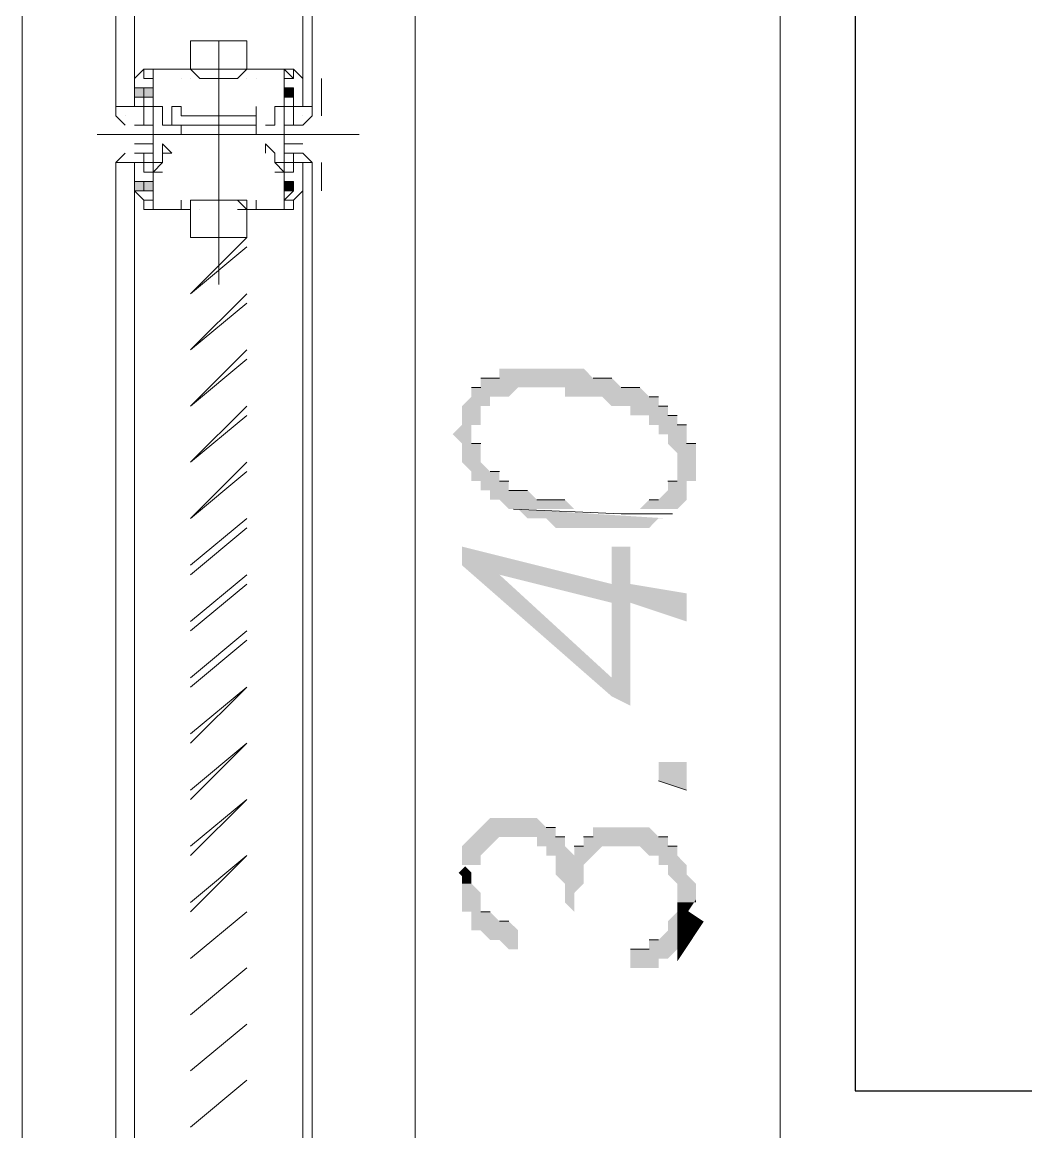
# Model space of a CAD drawing. Header units: millimetres. Extents: x 182 to 575, y -105 to 95.
# Drawn here: x 282.433 to 282.943, y 71.123 to 71.687 of the extents above; entities that cross this region are included whole.
import ezdxf

# ---------------------------------------------------------------- set-up
doc = ezdxf.new("R2010")
doc.units = ezdxf.units.MM
doc.header["$MEASUREMENT"] = 0
for name, color, linetype in [('base', 253, 'Continuous'), ('PDF_Geometry', 7, 'Continuous'), ('PDF_Solid Fills', 7, 'Continuous')]:
    doc.layers.add(name, color=color, linetype=linetype)

msp = doc.modelspace()

# ---------------------------------------------------------------- hatches: boundary and pattern name
at = {"layer": 'PDF_Solid Fills', "true_color": 0xdddddd, "transparency": 33554559}
for points in [[(282.48973, 71.6491), (282.49925, 71.6491), (282.49925, 71.65386), (282.48973, 71.65386)], [(282.56592, 71.6491), (282.57068, 71.6491), (282.57068, 71.65386), (282.56592, 71.65386)], [(282.48973, 71.60148), (282.49925, 71.60148), (282.49925, 71.60624), (282.48973, 71.60624)], [(282.56592, 71.60148), (282.57068, 71.60148), (282.57068, 71.60624), (282.56592, 71.60624)]]:
    msp.add_hatch(color=254, dxfattribs=at).paths.add_polyline_path(points)
h = msp.add_hatch(color=254, dxfattribs=at)
h.paths.add_polyline_path([(282.49449, 71.6491), (282.49449, 71.65386), (282.49449, 71.6491)], flags=0)
h.paths.add_polyline_path([(282.49449, 71.6491), (282.49449, 71.65386), (282.49449, 71.6491)], flags=0)
h.paths.add_polyline_path([(282.49449, 71.6491), (282.49449, 71.65386), (282.49449, 71.6491)], flags=0)
h.paths.add_polyline_path([(282.49449, 71.6491), (282.49449, 71.65386), (282.49449, 71.6491)], flags=0)
h = msp.add_hatch(color=254, dxfattribs=at)
h.paths.add_polyline_path([(282.57068, 71.6491), (282.57068, 71.65386), (282.57068, 71.6491)], flags=0)
h.paths.add_polyline_path([(282.57068, 71.6491), (282.57068, 71.65386), (282.57068, 71.6491)], flags=0)
h.paths.add_polyline_path([(282.57068, 71.6491), (282.57068, 71.65386), (282.57068, 71.6491)], flags=0)
h.paths.add_polyline_path([(282.57068, 71.6491), (282.57068, 71.65386), (282.57068, 71.6491)], flags=0)
h = msp.add_hatch(color=254, dxfattribs=at)
h.paths.add_polyline_path([(282.49449, 71.60148), (282.49449, 71.60624), (282.49449, 71.60148)], flags=0)
h.paths.add_polyline_path([(282.49449, 71.60148), (282.49449, 71.60624), (282.49449, 71.60148)], flags=0)
h.paths.add_polyline_path([(282.49449, 71.60148), (282.49449, 71.60624), (282.49449, 71.60148)], flags=0)
h.paths.add_polyline_path([(282.49449, 71.60148), (282.49449, 71.60624), (282.49449, 71.60148)], flags=0)
h = msp.add_hatch(color=254, dxfattribs=at)
h.paths.add_polyline_path([(282.49925, 71.60148), (282.49925, 71.60148), (282.49925, 71.60148)], flags=0)
h.paths.add_polyline_path([(282.49925, 71.60148), (282.49925, 71.60148), (282.49925, 71.60148)], flags=0)
h.paths.add_polyline_path([(282.49925, 71.60148), (282.49925, 71.60148), (282.49925, 71.60148)], flags=0)
h.paths.add_polyline_path([(282.49925, 71.60148), (282.49925, 71.60148), (282.49925, 71.60148)], flags=0)
h.paths.add_polyline_path([(282.49925, 71.60148), (282.49925, 71.60624), (282.49925, 71.60148)], flags=0)
h = msp.add_hatch(color=254, dxfattribs=at)
h.paths.add_polyline_path([(282.56592, 71.60148), (282.56592, 71.60148), (282.56592, 71.60148)], flags=0)
h.paths.add_polyline_path([(282.56592, 71.60148), (282.56592, 71.60148), (282.56592, 71.60148)], flags=0)
h.paths.add_polyline_path([(282.56592, 71.60148), (282.56592, 71.60624), (282.56592, 71.60148)], flags=0)
h.paths.add_polyline_path([(282.56592, 71.60148), (282.56592, 71.60148), (282.56592, 71.60148)], flags=0)
h.paths.add_polyline_path([(282.56592, 71.60148), (282.56592, 71.60148), (282.56592, 71.60148)], flags=0)
h.paths.add_polyline_path([(282.56592, 71.60148), (282.56592, 71.60148), (282.56592, 71.60148)], flags=0)
h.paths.add_polyline_path([(282.56592, 71.60148), (282.56592, 71.60148), (282.56592, 71.60148)], flags=0)
h.paths.add_polyline_path([(282.56592, 71.60148), (282.56592, 71.60148), (282.56592, 71.60148)], flags=0)
h.paths.add_polyline_path([(282.56592, 71.60148), (282.56592, 71.60148), (282.56592, 71.60148)], flags=0)
h.paths.add_polyline_path([(282.56592, 71.60148), (282.56592, 71.60148), (282.56592, 71.60148)], flags=0)
h.paths.add_polyline_path([(282.56592, 71.60148), (282.56592, 71.60148), (282.56592, 71.60148)], flags=0)
h.paths.add_polyline_path([(282.56592, 71.60148), (282.56592, 71.60148), (282.56592, 71.60148)], flags=0)
h.paths.add_polyline_path([(282.56592, 71.60148), (282.56592, 71.60148), (282.56592, 71.60148)], flags=0)
h.paths.add_polyline_path([(282.56592, 71.60148), (282.56592, 71.60148), (282.56592, 71.60148)], flags=0)
h.paths.add_polyline_path([(282.56592, 71.60148), (282.56592, 71.60148), (282.56592, 71.60148)], flags=0)
h.paths.add_polyline_path([(282.56592, 71.60148), (282.56592, 71.60148), (282.56592, 71.60148)], flags=0)
h = msp.add_hatch(color=254, dxfattribs=at)
h.paths.add_polyline_path([(282.57068, 71.60148), (282.57068, 71.60624), (282.57068, 71.60148)], flags=0)
h.paths.add_polyline_path([(282.57068, 71.60148), (282.57068, 71.60624), (282.57068, 71.60148)], flags=0)
h.paths.add_polyline_path([(282.57068, 71.60148), (282.57068, 71.60624), (282.57068, 71.60148)], flags=0)
at = {"layer": 'PDF_Solid Fills', "transparency": 33554559}
for points in [[(282.67068, 71.4491), (282.67068, 71.44434), (282.67544, 71.44434), (282.6802, 71.43958), (282.71354, 71.43958), (282.70877, 71.44434), (282.69449, 71.44434), (282.68973, 71.4491), (282.6802, 71.4491), (282.6802, 71.45386), (282.67544, 71.45386), (282.67544, 71.45863), (282.67068, 71.45863), (282.66592, 71.46339), (282.66592, 71.47291), (282.66116, 71.47291), (282.66116, 71.48243), (282.66592, 71.48243), (282.66592, 71.49196), (282.67068, 71.49196), (282.67068, 71.49672), (282.6802, 71.49672), (282.68497, 71.50148), (282.70877, 71.50148), (282.70877, 71.49672), (282.72782, 71.49672), (282.73258, 71.49196), (282.74211, 71.49196), (282.74211, 71.4872), (282.75163, 71.4872), (282.75163, 71.48243), (282.75639, 71.48243), (282.75639, 71.47767), (282.76116, 71.47767), (282.76116, 71.47291), (282.76592, 71.46815), (282.76592, 71.45386), (282.76116, 71.45386), (282.76116, 71.4491), (282.75639, 71.44434), (282.75163, 71.44434), (282.74687, 71.43958), (282.76592, 71.43958), (282.77068, 71.44434), (282.77068, 71.45386), (282.77544, 71.45386), (282.77544, 71.47291), (282.77068, 71.47291), (282.77068, 71.48243), (282.76592, 71.48243), (282.76592, 71.4872), (282.76116, 71.4872), (282.76116, 71.49196), (282.75639, 71.49196), (282.75639, 71.49672), (282.75163, 71.49672), (282.74687, 71.50148), (282.73735, 71.50148), (282.73258, 71.50624), (282.72306, 71.50624), (282.7183, 71.51101), (282.67544, 71.51101), (282.67544, 71.50624), (282.66592, 71.50624), (282.66592, 71.50148), (282.66116, 71.50148), (282.66116, 71.49672), (282.65639, 71.49196), (282.65639, 71.48243), (282.65163, 71.47767), (282.65639, 71.47291), (282.65639, 71.46339), (282.66116, 71.45863), (282.66116, 71.45386), (282.66592, 71.45386), (282.66592, 71.4491)], [(282.69925, 71.43482), (282.70401, 71.43005), (282.75163, 71.43005), (282.75639, 71.43482), (282.76116, 71.43482), (282.68497, 71.43958), (282.68973, 71.43482)], [(282.75639, 71.30148), (282.77068, 71.29672), (282.77068, 71.31101), (282.75639, 71.31101)], [(282.66592, 71.22529), (282.67068, 71.22053), (282.67544, 71.22053), (282.67545, 71.22053), (282.6802, 71.21577), (282.68497, 71.21577), (282.68497, 71.22529), (282.6802, 71.23005), (282.67544, 71.23005), (282.67068, 71.23481), (282.66592, 71.23481), (282.66592, 71.24434), (282.66116, 71.2491), (282.65639, 71.2491), (282.65639, 71.23481), (282.66116, 71.23481), (282.66116, 71.22529)]]:
    msp.add_hatch(color=256, dxfattribs=at).paths.add_polyline_path(points)
h = msp.add_hatch(color=256, dxfattribs=at)
h.paths.add_polyline_path([(282.67544, 71.40624), (282.73258, 71.39196), (282.73258, 71.35386)])
h.paths.add_polyline_path([(282.65639, 71.42053), (282.65639, 71.41101), (282.73258, 71.34434), (282.74211, 71.33958), (282.74211, 71.39196), (282.77068, 71.38244), (282.77068, 71.39672), (282.74211, 71.40148), (282.74211, 71.42053), (282.73258, 71.42053), (282.73258, 71.40148)], flags=0)
h = msp.add_hatch(color=256, dxfattribs=at)
h.paths.add_polyline_path([(282.77068, 71.22053), (282.77068, 71.22529), (282.76592, 71.21577)])
h.paths.add_polyline_path([(282.75639, 71.20624), (282.75639, 71.21101), (282.76116, 71.21101), (282.76592, 71.21577), (282.76592, 71.23481), (282.76116, 71.23005), (282.76116, 71.22529), (282.75639, 71.22053), (282.75163, 71.22053), (282.75163, 71.21577), (282.74211, 71.21577), (282.74211, 71.20624)])
h.paths.add_polyline_path([(282.69449, 71.26815), (282.69925, 71.26815), (282.69449, 71.27291)])
h.paths.add_polyline_path([(282.69925, 71.26815), (282.69925, 71.26339), (282.70401, 71.26339)])
h.paths.add_polyline_path([(282.76592, 71.2491), (282.76592, 71.23958), (282.77544, 71.23958), (282.77544, 71.2491), (282.77068, 71.25386), (282.77068, 71.25862), (282.76592, 71.26339), (282.76592, 71.26815), (282.76116, 71.26815), (282.76116, 71.27291), (282.75639, 71.27291), (282.75163, 71.27767), (282.72306, 71.27767), (282.72306, 71.27291), (282.7183, 71.27291), (282.7183, 71.26815), (282.71354, 71.26815), (282.71354, 71.26339), (282.70877, 71.26815), (282.70877, 71.27291), (282.70401, 71.27291), (282.70401, 71.27767), (282.69925, 71.27767), (282.69449, 71.28243), (282.67068, 71.28243), (282.66592, 71.27767), (282.66116, 71.27291), (282.65639, 71.26815), (282.65639, 71.25862), (282.66592, 71.25862), (282.66592, 71.26339), (282.67068, 71.26815), (282.67544, 71.27291), (282.69449, 71.27291), (282.70401, 71.26339), (282.70401, 71.25386), (282.70877, 71.2491), (282.70877, 71.23958), (282.71354, 71.23481), (282.71354, 71.24434), (282.7183, 71.2491), (282.7183, 71.25862), (282.72306, 71.26339), (282.72782, 71.26815), (282.74687, 71.26815), (282.75163, 71.26339), (282.75639, 71.26339), (282.75639, 71.25862), (282.76116, 71.25862), (282.76116, 71.25386)])

# ---------------------------------------------------------------- linework, layer by layer
at = {"layer": 'base'}
msp.add_lwpolyline([(282.85639, 71.14373), (286.26065, 71.14373), (286.26065, 73.05863), (282.85639, 73.05863)], close=True, dxfattribs=at)
at = {"layer": 'PDF_Geometry', "lineweight": 13}
for points in [[(282.43258, 73.35862), (282.43258, 69.70625)], [(282.63258, 73.35862), (282.63258, 69.70625)], [(282.8183, 73.03482), (282.8183, 73.00625), (282.8183, 69.70625), (282.8183, 69.68244)], [(282.53258, 71.55386), (282.53258, 71.67767)], [(282.47068, 71.63005), (282.60401, 71.63005)], [(282.66116, 71.50148), (282.66592, 71.50148), (282.66116, 71.50148)], [(282.66592, 71.50624), (282.67544, 71.50624), (282.66592, 71.50624)], [(282.73258, 71.50624), (282.72306, 71.50624), (282.73258, 71.50624)], [(282.74687, 71.50148), (282.73735, 71.50148), (282.74687, 71.50148)], [(282.75639, 71.49672), (282.75163, 71.49672), (282.75639, 71.49672)], [(282.76116, 71.49196), (282.75639, 71.49196), (282.76116, 71.49196)], [(282.76592, 71.4872), (282.76116, 71.4872), (282.76592, 71.4872)], [(282.77068, 71.48243), (282.76592, 71.48243), (282.77068, 71.48243)], [(282.66592, 71.47291), (282.66116, 71.47291), (282.66592, 71.47291)], [(282.77544, 71.47291), (282.77068, 71.47291), (282.77544, 71.47291)], [(282.67544, 71.45863), (282.67068, 71.45863), (282.67544, 71.45863)], [(282.6802, 71.45386), (282.67544, 71.45386), (282.6802, 71.45386)], [(282.76116, 71.45386), (282.76592, 71.45386), (282.76116, 71.45386)], [(282.53258, 71.44434), (282.53258, 71.44434)], [(282.68973, 71.4491), (282.6802, 71.4491), (282.68973, 71.4491)], [(282.70877, 71.44434), (282.69449, 71.44434), (282.70877, 71.44434)], [(282.75163, 71.44434), (282.75639, 71.44434), (282.75163, 71.44434)], [(282.68258, 71.43958), (282.73735, 71.4372), (282.76354, 71.4372)], [(282.77068, 71.29672), (282.75639, 71.30148), (282.77068, 71.29672)], [(282.70401, 71.27767), (282.69925, 71.27767), (282.70401, 71.27767)], [(282.70877, 71.27291), (282.70401, 71.27291), (282.70877, 71.27291)], [(282.7183, 71.27291), (282.72306, 71.27291), (282.7183, 71.27291)], [(282.76116, 71.27291), (282.75639, 71.27291), (282.76116, 71.27291)], [(282.71354, 71.26815), (282.7183, 71.26815), (282.71354, 71.26815)], [(282.76592, 71.26815), (282.76116, 71.26815), (282.76592, 71.26815)], [(282.67068, 71.23481), (282.66592, 71.23481), (282.67068, 71.23481)], [(282.6802, 71.23005), (282.67544, 71.23005), (282.6802, 71.23005)], [(282.75163, 71.22053), (282.75639, 71.22053), (282.75163, 71.22053)], [(282.74211, 71.21577), (282.75163, 71.21577), (282.74211, 71.21577)]]:
    msp.add_lwpolyline(points, dxfattribs=at)
for points in [[(282.4802, 72.23958), (282.48973, 72.23958), (282.48973, 71.64434), (282.4802, 71.64434)], [(282.5802, 72.23958), (282.57544, 72.23958), (282.57544, 71.64434), (282.5802, 71.64434)], [(282.4802, 71.01577), (282.48973, 71.01577), (282.48973, 71.61577), (282.4802, 71.61577)], [(282.5802, 71.01577), (282.57544, 71.01577), (282.57544, 71.61577), (282.5802, 71.61577)]]:
    msp.add_lwpolyline(points, close=True, dxfattribs=at)
at = {"layer": 'PDF_Geometry', "lineweight": 20}
for points in [[(282.54687, 71.66339), (282.54687, 71.67767), (282.5183, 71.67767), (282.5183, 71.66339)], [(282.57068, 71.65386), (282.56592, 71.65386), (282.56592, 71.6491), (282.56592, 71.65386), (282.56592, 71.6491), (282.56592, 71.65386), (282.56592, 71.65862), (282.56592, 71.6491), (282.57068, 71.6491), (282.57068, 71.65386), (282.57068, 71.6491), (282.57068, 71.65386), (282.57068, 71.6491), (282.57068, 71.65386), (282.57068, 71.6491)], [(282.57068, 71.60148), (282.56592, 71.60148), (282.56592, 71.60624), (282.57068, 71.60624), (282.57068, 71.60148), (282.57068, 71.60624), (282.57068, 71.60148), (282.57068, 71.60624), (282.57068, 71.60148), (282.57068, 71.60624)], [(282.56592, 71.60624), (282.56592, 71.60148), (282.56592, 71.60624), (282.56592, 71.60148)], [(282.54687, 71.59672), (282.54687, 71.57767), (282.5183, 71.57767), (282.5183, 71.59672)], [(282.54687, 71.23481), (282.5183, 71.21101)], [(282.54687, 71.20624), (282.5183, 71.18243)], [(282.54687, 71.17767), (282.5183, 71.15386)], [(282.54687, 71.1491), (282.5183, 71.12529)]]:
    msp.add_lwpolyline(points, close=True, dxfattribs=at)
at = {"layer": 'PDF_Geometry', "color": 8, "lineweight": 13, "true_color": 0x808080}
for points in [[(282.57068, 71.66339), (282.54687, 71.66339), (282.54211, 71.65862), (282.53258, 71.65862), (282.53258, 71.66339), (282.53258, 71.65862), (282.53258, 71.66339), (282.53258, 71.65862), (282.52306, 71.65862), (282.5183, 71.66339), (282.51353, 71.66339), (282.49925, 71.66339), (282.49925, 71.65862), (282.49449, 71.65862), (282.49449, 71.66339), (282.48973, 71.65862), (282.48973, 71.64434), (282.4802, 71.64434), (282.4802, 71.65862), (282.4802, 71.63958)], [(282.51353, 71.66339), (282.49449, 71.66339), (282.48973, 71.65862)], [(282.49925, 71.65386), (282.49925, 71.66339), (282.49925, 71.65386)], [(282.51353, 71.66339), (282.51353, 71.66339)], [(282.51353, 71.66339), (282.51353, 71.66339)], [(282.51353, 71.66339), (282.51353, 71.66339)], [(282.5183, 71.66339), (282.5183, 71.66339)], [(282.5183, 71.66339), (282.5183, 71.66339)], [(282.5183, 71.66339), (282.52306, 71.66339), (282.53258, 71.66339), (282.54211, 71.66339), (282.54687, 71.66339), (282.54211, 71.66339), (282.54687, 71.66339)], [(282.52306, 71.66339), (282.52306, 71.66339)], [(282.54211, 71.66339), (282.54211, 71.66339)], [(282.54687, 71.66339), (282.54687, 71.66339)], [(282.54687, 71.66339), (282.54687, 71.66339)], [(282.55163, 71.66339), (282.55163, 71.66339)], [(282.55163, 71.66339), (282.55163, 71.66339)], [(282.55163, 71.66339), (282.56592, 71.66339), (282.56592, 71.65862), (282.57068, 71.65862), (282.57068, 71.66339), (282.57544, 71.65862), (282.57544, 71.64434), (282.5802, 71.64434), (282.5802, 71.65862)], [(282.56592, 71.65386), (282.56592, 71.66339), (282.56592, 71.65386)], [(282.57068, 71.65862), (282.56592, 71.66339)], [(282.48973, 71.65862), (282.48973, 71.65862)], [(282.48973, 71.65386), (282.48973, 71.65386)], [(282.49925, 71.65386), (282.49925, 71.65386)], [(282.51353, 71.65862), (282.51353, 71.65862)], [(282.51353, 71.65862), (282.51353, 71.65862)], [(282.51353, 71.65862), (282.51353, 71.65862)], [(282.51353, 71.65862), (282.51353, 71.65862)], [(282.51353, 71.65862), (282.51353, 71.65862)], [(282.51353, 71.65862), (282.51353, 71.65862)], [(282.51353, 71.65862), (282.51353, 71.65862)], [(282.5183, 71.65862), (282.5183, 71.65862)], [(282.5183, 71.65862), (282.5183, 71.65862)], [(282.5183, 71.65862), (282.5183, 71.65862)], [(282.54687, 71.65862), (282.54687, 71.65862)], [(282.54687, 71.65862), (282.54687, 71.65862)], [(282.54687, 71.65862), (282.54687, 71.65862)], [(282.55163, 71.65862), (282.55163, 71.65862)], [(282.55163, 71.65862), (282.55163, 71.65862)], [(282.57544, 71.65862), (282.57544, 71.65862)], [(282.57544, 71.65386), (282.57544, 71.65386)], [(282.58497, 71.63958), (282.58497, 71.65862)], [(282.48973, 71.6491), (282.48973, 71.64434), (282.49449, 71.64434), (282.49449, 71.6491), (282.49925, 71.6491), (282.49925, 71.64434), (282.49449, 71.64434), (282.49449, 71.63481), (282.49925, 71.63481), (282.48973, 71.63481), (282.49449, 71.63481), (282.49449, 71.64434), (282.48973, 71.64434), (282.4802, 71.64434), (282.4802, 71.63958), (282.48496, 71.63481)], [(282.49925, 71.6491), (282.49925, 71.6491)], [(282.49925, 71.6491), (282.49925, 71.6491)], [(282.49925, 71.6491), (282.49925, 71.6491)], [(282.56592, 71.6491), (282.56592, 71.6491)], [(282.56592, 71.6491), (282.56592, 71.6491)], [(282.57544, 71.6491), (282.57544, 71.64434), (282.57068, 71.64434), (282.57068, 71.6491), (282.56592, 71.6491), (282.56592, 71.64434), (282.57068, 71.64434), (282.57068, 71.63481), (282.56592, 71.63481), (282.57544, 71.63481), (282.5802, 71.63958), (282.5802, 71.64434), (282.57068, 71.64434), (282.57068, 71.63481), (282.57544, 71.63481)], [(282.50401, 71.61101), (282.49925, 71.61101), (282.49925, 71.60624), (282.49925, 71.61101), (282.50401, 71.61577), (282.50401, 71.62053), (282.50401, 71.62529), (282.50877, 71.62053), (282.50401, 71.62053), (282.50401, 71.61577), (282.49925, 71.61577), (282.49925, 71.63005), (282.51353, 71.63005), (282.51353, 71.63481), (282.53258, 71.63481), (282.55163, 71.63481), (282.55163, 71.63005), (282.56592, 71.63005), (282.56592, 71.61577), (282.56115, 71.61577), (282.56592, 71.61577), (282.56592, 71.64434), (282.56115, 71.64434), (282.56592, 71.64434), (282.56592, 71.63005), (282.55163, 71.63005), (282.55163, 71.63481), (282.55163, 71.64434), (282.55163, 71.63958), (282.53258, 71.63958), (282.51353, 71.63958), (282.51353, 71.64434), (282.50877, 71.64434), (282.50877, 71.63481), (282.51353, 71.63481), (282.51353, 71.63005), (282.49925, 71.63005), (282.49925, 71.64434), (282.50401, 71.64434)], [(282.49925, 71.61577), (282.49925, 71.64434), (282.50401, 71.64434), (282.50401, 71.63481), (282.50877, 71.63481), (282.50401, 71.63481), (282.50401, 71.64434), (282.49925, 71.64434)], [(282.56115, 71.63481), (282.56115, 71.64434), (282.56592, 71.64434), (282.56115, 71.64434), (282.56115, 71.63481), (282.55639, 71.63481)], [(282.48496, 71.63958), (282.48496, 71.63958)], [(282.57544, 71.63958), (282.57544, 71.63958)], [(282.50877, 71.63481), (282.50877, 71.63481)], [(282.48973, 71.60624), (282.48973, 71.61577), (282.49449, 71.61577), (282.49449, 71.61101), (282.49925, 71.61101), (282.49925, 71.61577), (282.49449, 71.61577), (282.49449, 71.62053), (282.49925, 71.62053), (282.49925, 71.62529), (282.48973, 71.62529)], [(282.56115, 71.61101), (282.56592, 71.61101), (282.56592, 71.60624), (282.56592, 71.61101), (282.56115, 71.61577), (282.56115, 71.62053), (282.55639, 71.62529), (282.55639, 71.62053)], [(282.57544, 71.60624), (282.57544, 71.61577), (282.57068, 71.61577), (282.57068, 71.61101), (282.56592, 71.61101), (282.56592, 71.61577), (282.57068, 71.61577), (282.57068, 71.62053), (282.56592, 71.62053), (282.56592, 71.62529), (282.57544, 71.62529)], [(282.48496, 71.62053), (282.4802, 71.61577), (282.4802, 71.60148)], [(282.4802, 71.61577), (282.48973, 71.61577), (282.49449, 71.61577), (282.49449, 71.62053), (282.48973, 71.62053)], [(282.50877, 71.62053), (282.50877, 71.62053)], [(282.56115, 71.62053), (282.56115, 71.61577)], [(282.4802, 71.59672), (282.4802, 71.61577), (282.48973, 71.61577), (282.48973, 71.59672), (282.48973, 71.60148), (282.49449, 71.59672), (282.48973, 71.60148)], [(282.48496, 71.61577), (282.48496, 71.61577)], [(282.48973, 71.61577), (282.48973, 71.61577)], [(282.57068, 71.59672), (282.57544, 71.60148), (282.57544, 71.59672), (282.57544, 71.61577), (282.5802, 71.61577), (282.5802, 71.59672)], [(282.57544, 71.61577), (282.57544, 71.61577)], [(282.58497, 71.61577), (282.58497, 71.60148)], [(282.48973, 71.60624), (282.48973, 71.60624)], [(282.57544, 71.60624), (282.57544, 71.60624)], [(282.54211, 71.59196), (282.54687, 71.59196), (282.54687, 71.59672), (282.54211, 71.59672), (282.53258, 71.59672), (282.52306, 71.59672), (282.5183, 71.59672), (282.5183, 71.59196), (282.51353, 71.59196), (282.49925, 71.59196), (282.49925, 71.59672), (282.49449, 71.59672), (282.49449, 71.59196), (282.51353, 71.59196)], [(282.49925, 71.60148), (282.49925, 71.59672), (282.49925, 71.60148)], [(282.51353, 71.59672), (282.51353, 71.59672)], [(282.51353, 71.59672), (282.51353, 71.59672)], [(282.51353, 71.59672), (282.51353, 71.59672)], [(282.51353, 71.59672), (282.51353, 71.59196), (282.51353, 71.59672)], [(282.5183, 71.59672), (282.5183, 71.59672)], [(282.5183, 71.59672), (282.5183, 71.59672)], [(282.5183, 71.59672), (282.5183, 71.59672)], [(282.54211, 71.59672), (282.53258, 71.59672), (282.52306, 71.59672), (282.5183, 71.59672)], [(282.54687, 71.59672), (282.54211, 71.59672), (282.54687, 71.59196), (282.57068, 71.59196), (282.57068, 71.59672), (282.56592, 71.59672), (282.56592, 71.59196), (282.55163, 71.59196), (282.55163, 71.59672)], [(282.54687, 71.59672), (282.54687, 71.59672)], [(282.56592, 71.60148), (282.56592, 71.59672), (282.56592, 71.60148)], [(282.56592, 71.59672), (282.57068, 71.60148)], [(282.5802, 71.60148), (282.5802, 71.60148)], [(282.52306, 71.59196), (282.52306, 71.59196)], [(282.54211, 71.59196), (282.54211, 71.59196)]]:
    msp.add_lwpolyline(points, dxfattribs=at)
at = {"layer": 'PDF_Geometry', "lineweight": 20}
for points in [[(282.49925, 71.6491), (282.49925, 71.65386), (282.49925, 71.65862), (282.49925, 71.6491), (282.48973, 71.6491), (282.48973, 71.65386), (282.49925, 71.65386)], [(282.48973, 71.65862), (282.48973, 71.65862)], [(282.49449, 71.6491), (282.49449, 71.65386), (282.49449, 71.6491), (282.49449, 71.65386), (282.49449, 71.6491), (282.49449, 71.65386), (282.49449, 71.6491), (282.49449, 71.65386)], [(282.49925, 71.6491), (282.49925, 71.65386), (282.49925, 71.6491)], [(282.5183, 71.65862), (282.5183, 71.65862)], [(282.54687, 71.65862), (282.54687, 71.65862)], [(282.48973, 71.64434), (282.48973, 71.64434)], [(282.48973, 71.59672), (282.48973, 71.60148), (282.49925, 71.60148), (282.49925, 71.60624), (282.48973, 71.60624), (282.48973, 71.60148)], [(282.49449, 71.60624), (282.49449, 71.60148), (282.49449, 71.60624), (282.49449, 71.60148), (282.49449, 71.60624), (282.49449, 71.60148), (282.49449, 71.60624), (282.49449, 71.60148)], [(282.49925, 71.60148), (282.49925, 71.60624)], [(282.49925, 71.60624), (282.49925, 71.60148), (282.49925, 71.60624)], [(282.5183, 71.59672), (282.5183, 71.59672)], [(282.54687, 71.57767), (282.5183, 71.5491), (282.54687, 71.57291)], [(282.54687, 71.5491), (282.5183, 71.52053), (282.54687, 71.54434)], [(282.54687, 71.52053), (282.5183, 71.49196), (282.54687, 71.51577)], [(282.54687, 71.49196), (282.5183, 71.46339), (282.54687, 71.4872)], [(282.54687, 71.46339), (282.5183, 71.43482), (282.54687, 71.45863)], [(282.5183, 71.41101), (282.54687, 71.43482)], [(282.5183, 71.40624), (282.54687, 71.43005)], [(282.5183, 71.38244), (282.54687, 71.40624)], [(282.5183, 71.37767), (282.54687, 71.40148)], [(282.5183, 71.35386), (282.54687, 71.37767)], [(282.5183, 71.3491), (282.54687, 71.37291)], [(282.5183, 71.32053), (282.54687, 71.3491), (282.5183, 71.32529)], [(282.5183, 71.29196), (282.54687, 71.32053), (282.5183, 71.29672)], [(282.5183, 71.26339), (282.54687, 71.29196), (282.5183, 71.26815)], [(282.5183, 71.23481), (282.54687, 71.26339), (282.5183, 71.23958)]]:
    msp.add_lwpolyline(points, dxfattribs=at)
at = {"layer": 'PDF_Geometry', "color": 254, "lineweight": 13, "true_color": 0xdddddd}
for points in [[(282.49449, 71.65386), (282.49449, 71.65386), (282.49449, 71.65386)], [(282.49449, 71.65386), (282.49449, 71.65386), (282.49449, 71.65386)], [(282.49449, 71.65386), (282.49449, 71.65386), (282.49449, 71.65386)], [(282.49449, 71.65386), (282.49449, 71.65386), (282.49449, 71.65386)], [(282.49449, 71.65386), (282.49449, 71.65386), (282.49449, 71.65386)], [(282.49449, 71.65386), (282.49449, 71.65386), (282.49449, 71.65386)], [(282.49449, 71.65386), (282.49449, 71.65386), (282.49449, 71.65386)], [(282.49449, 71.65386), (282.49449, 71.65386), (282.49449, 71.65386)], [(282.49449, 71.65386), (282.49449, 71.65386), (282.49449, 71.65386)], [(282.49449, 71.65386), (282.49449, 71.65386), (282.49449, 71.65386)], [(282.49449, 71.65386), (282.49449, 71.65386), (282.49449, 71.65386)], [(282.49449, 71.65386), (282.49449, 71.65386), (282.49449, 71.65386)], [(282.49449, 71.65386), (282.49449, 71.65386), (282.49449, 71.65386)], [(282.49449, 71.65386), (282.49449, 71.65386), (282.49449, 71.65386)], [(282.49449, 71.65386), (282.49449, 71.65386), (282.49449, 71.65386)], [(282.49449, 71.65386), (282.49449, 71.65386), (282.49449, 71.65386)], [(282.49449, 71.65386), (282.49449, 71.65386), (282.49449, 71.65386)], [(282.49449, 71.65386), (282.49449, 71.65386), (282.49449, 71.65386)], [(282.49449, 71.65386), (282.49449, 71.65386), (282.49449, 71.65386)], [(282.49449, 71.65386), (282.49449, 71.65386), (282.49449, 71.65386)], [(282.49449, 71.65386), (282.49449, 71.65386), (282.49449, 71.65386)], [(282.49449, 71.65386), (282.49449, 71.65386), (282.49449, 71.65386)], [(282.49449, 71.65386), (282.49449, 71.65386), (282.49449, 71.65386)], [(282.49449, 71.65386), (282.49449, 71.65386), (282.49449, 71.65386)], [(282.49925, 71.65862), (282.49925, 71.65862), (282.49925, 71.65862)], [(282.49925, 71.65862), (282.49925, 71.65862), (282.49925, 71.65862)], [(282.49925, 71.65862), (282.49925, 71.65862), (282.49925, 71.65862)], [(282.49925, 71.65862), (282.49925, 71.65862), (282.49925, 71.65862)], [(282.49925, 71.65862), (282.49925, 71.65862), (282.49925, 71.65862)], [(282.49925, 71.65386), (282.49925, 71.65386), (282.49925, 71.65386)], [(282.49925, 71.65386), (282.49925, 71.65386), (282.49925, 71.65386)], [(282.49925, 71.65386), (282.49925, 71.65386), (282.49925, 71.65386)], [(282.49925, 71.65386), (282.49925, 71.65386), (282.49925, 71.65386)], [(282.49925, 71.65386), (282.49925, 71.65386), (282.49925, 71.65386)], [(282.49925, 71.65386), (282.49925, 71.65386), (282.49925, 71.65386)], [(282.49925, 71.65386), (282.49925, 71.65386), (282.49925, 71.65386)], [(282.49925, 71.65386), (282.49925, 71.65386), (282.49925, 71.65386)], [(282.49925, 71.65386), (282.49925, 71.65386), (282.49925, 71.65386)], [(282.49925, 71.65386), (282.49925, 71.65386), (282.49925, 71.65386)], [(282.49925, 71.65386), (282.49925, 71.65386), (282.49925, 71.65386)], [(282.49925, 71.65386), (282.49925, 71.65386), (282.49925, 71.65386)], [(282.49925, 71.65386), (282.49925, 71.65386), (282.49925, 71.65386)], [(282.49925, 71.65386), (282.49925, 71.65386), (282.49925, 71.65386)], [(282.49925, 71.65386), (282.49925, 71.65386), (282.49925, 71.65386)], [(282.49925, 71.65386), (282.49925, 71.65386), (282.49925, 71.65386)], [(282.49925, 71.65386), (282.49925, 71.65386), (282.49925, 71.65386)], [(282.49925, 71.65386), (282.49925, 71.65386), (282.49925, 71.65386)], [(282.49925, 71.65386), (282.49925, 71.65386), (282.49925, 71.65386)], [(282.49925, 71.65386), (282.49925, 71.65386), (282.49925, 71.65386)], [(282.49925, 71.65386), (282.49925, 71.65386), (282.49925, 71.65386)], [(282.49925, 71.65386), (282.49925, 71.65386), (282.49925, 71.65386)], [(282.49925, 71.6491), (282.49925, 71.65386), (282.49925, 71.6491)], [(282.56592, 71.65862), (282.56592, 71.65862), (282.56592, 71.65862)], [(282.56592, 71.65862), (282.56592, 71.65862), (282.56592, 71.65862)], [(282.56592, 71.65862), (282.56592, 71.65862), (282.56592, 71.65862)], [(282.56592, 71.65862), (282.56592, 71.65862), (282.56592, 71.65862)], [(282.56592, 71.65862), (282.56592, 71.65862), (282.56592, 71.65862)], [(282.56592, 71.65386), (282.56592, 71.65386), (282.56592, 71.65386)], [(282.56592, 71.65386), (282.56592, 71.65386), (282.56592, 71.65386)], [(282.56592, 71.65386), (282.56592, 71.65386), (282.56592, 71.65386)], [(282.56592, 71.65386), (282.56592, 71.65386), (282.56592, 71.65386)], [(282.56592, 71.65386), (282.56592, 71.65386), (282.56592, 71.65386)], [(282.56592, 71.65386), (282.56592, 71.65386), (282.56592, 71.65386)], [(282.56592, 71.65386), (282.56592, 71.65386), (282.56592, 71.65386)], [(282.56592, 71.65386), (282.56592, 71.65386), (282.56592, 71.65386)], [(282.56592, 71.65386), (282.56592, 71.65386), (282.56592, 71.65386)], [(282.56592, 71.65386), (282.56592, 71.65386), (282.56592, 71.65386)], [(282.56592, 71.65386), (282.56592, 71.65386), (282.56592, 71.65386)], [(282.56592, 71.65386), (282.56592, 71.65386), (282.56592, 71.65386)], [(282.56592, 71.65386), (282.56592, 71.65386), (282.56592, 71.65386)], [(282.56592, 71.65386), (282.56592, 71.65386), (282.56592, 71.65386)], [(282.56592, 71.65386), (282.56592, 71.65386), (282.56592, 71.65386)], [(282.56592, 71.65386), (282.56592, 71.65386), (282.56592, 71.65386)], [(282.56592, 71.65386), (282.56592, 71.65386), (282.56592, 71.65386)], [(282.56592, 71.65386), (282.56592, 71.65386), (282.56592, 71.65386)], [(282.56592, 71.65386), (282.56592, 71.65386), (282.56592, 71.65386)], [(282.56592, 71.65386), (282.56592, 71.65386), (282.56592, 71.65386)], [(282.56592, 71.65386), (282.56592, 71.65386), (282.56592, 71.65386)], [(282.56592, 71.65386), (282.56592, 71.65386), (282.56592, 71.65386)], [(282.56592, 71.65386), (282.56592, 71.65386), (282.56592, 71.65386)], [(282.56592, 71.65386), (282.56592, 71.65386), (282.56592, 71.65386)], [(282.56592, 71.6491), (282.56592, 71.65386), (282.56592, 71.6491)], [(282.56592, 71.6491), (282.56592, 71.65386), (282.56592, 71.6491)], [(282.57068, 71.65386), (282.57068, 71.65386), (282.57068, 71.65386)], [(282.57068, 71.65386), (282.57068, 71.65386), (282.57068, 71.65386)], [(282.57068, 71.65386), (282.57068, 71.65386), (282.57068, 71.65386)], [(282.57068, 71.65386), (282.57068, 71.65386), (282.57068, 71.65386)], [(282.57068, 71.65386), (282.57068, 71.65386), (282.57068, 71.65386)], [(282.57068, 71.65386), (282.57068, 71.65386), (282.57068, 71.65386)], [(282.57068, 71.65386), (282.57068, 71.65386), (282.57068, 71.65386)], [(282.57068, 71.65386), (282.57068, 71.65386), (282.57068, 71.65386)], [(282.57068, 71.65386), (282.57068, 71.65386), (282.57068, 71.65386)], [(282.57068, 71.65386), (282.57068, 71.65386), (282.57068, 71.65386)], [(282.57068, 71.65386), (282.57068, 71.65386), (282.57068, 71.65386)], [(282.57068, 71.65386), (282.57068, 71.65386), (282.57068, 71.65386)], [(282.57068, 71.65386), (282.57068, 71.65386), (282.57068, 71.65386)], [(282.57068, 71.65386), (282.57068, 71.65386), (282.57068, 71.65386)], [(282.57068, 71.65386), (282.57068, 71.65386), (282.57068, 71.65386)], [(282.57068, 71.65386), (282.57068, 71.65386), (282.57068, 71.65386)], [(282.49925, 71.6491), (282.49925, 71.6491), (282.49925, 71.6491)], [(282.49925, 71.6491), (282.49925, 71.6491), (282.49925, 71.6491)], [(282.49925, 71.6491), (282.49925, 71.6491), (282.49925, 71.6491)], [(282.49925, 71.6491), (282.49925, 71.6491), (282.49925, 71.6491)], [(282.49925, 71.6491), (282.49925, 71.6491), (282.49925, 71.6491)], [(282.49925, 71.6491), (282.49925, 71.6491), (282.49925, 71.6491)], [(282.49925, 71.6491), (282.49925, 71.6491), (282.49925, 71.6491)], [(282.49925, 71.6491), (282.49925, 71.6491), (282.49925, 71.6491)], [(282.49925, 71.6491), (282.49925, 71.6491), (282.49925, 71.6491)], [(282.56592, 71.6491), (282.56592, 71.6491), (282.56592, 71.6491)], [(282.56592, 71.6491), (282.56592, 71.6491), (282.56592, 71.6491)], [(282.56592, 71.6491), (282.56592, 71.6491), (282.56592, 71.6491)], [(282.56592, 71.6491), (282.56592, 71.6491), (282.56592, 71.6491)], [(282.56592, 71.6491), (282.56592, 71.6491), (282.56592, 71.6491)], [(282.56592, 71.6491), (282.56592, 71.6491), (282.56592, 71.6491)], [(282.56592, 71.6491), (282.56592, 71.6491), (282.56592, 71.6491)], [(282.56592, 71.6491), (282.56592, 71.6491), (282.56592, 71.6491)], [(282.56592, 71.6491), (282.56592, 71.6491), (282.56592, 71.6491)], [(282.56592, 71.6491), (282.56592, 71.6491), (282.56592, 71.6491)], [(282.56592, 71.6491), (282.56592, 71.6491), (282.56592, 71.6491)], [(282.49449, 71.60624), (282.49449, 71.60624), (282.49449, 71.60624)], [(282.49449, 71.60624), (282.49449, 71.60624), (282.49449, 71.60624)], [(282.49449, 71.60624), (282.49449, 71.60624), (282.49449, 71.60624)], [(282.49449, 71.60624), (282.49449, 71.60624), (282.49449, 71.60624)], [(282.49449, 71.60624), (282.49449, 71.60624), (282.49449, 71.60624)], [(282.49449, 71.60624), (282.49449, 71.60624), (282.49449, 71.60624)], [(282.49449, 71.60624), (282.49449, 71.60624), (282.49449, 71.60624)], [(282.49449, 71.60624), (282.49449, 71.60624), (282.49449, 71.60624)], [(282.49449, 71.60624), (282.49449, 71.60624), (282.49449, 71.60624)], [(282.49449, 71.60624), (282.49449, 71.60624), (282.49449, 71.60624)], [(282.49449, 71.60624), (282.49449, 71.60624), (282.49449, 71.60624)], [(282.49449, 71.60624), (282.49449, 71.60624), (282.49449, 71.60624)], [(282.49925, 71.60624), (282.49925, 71.60624), (282.49925, 71.60624)], [(282.49925, 71.60624), (282.49925, 71.60624), (282.49925, 71.60624)], [(282.49925, 71.60624), (282.49925, 71.60624), (282.49925, 71.60624)], [(282.49925, 71.60624), (282.49925, 71.60624), (282.49925, 71.60624)], [(282.49925, 71.60624), (282.49925, 71.60624), (282.49925, 71.60624)], [(282.49925, 71.60624), (282.49925, 71.60624), (282.49925, 71.60624)], [(282.49925, 71.60624), (282.49925, 71.60624), (282.49925, 71.60624)], [(282.49925, 71.60624), (282.49925, 71.60624), (282.49925, 71.60624)], [(282.49925, 71.60624), (282.49925, 71.60624), (282.49925, 71.60624)], [(282.49925, 71.60624), (282.49925, 71.60624), (282.49925, 71.60624)], [(282.49925, 71.60624), (282.49925, 71.60624), (282.49925, 71.60624)], [(282.49925, 71.60624), (282.49925, 71.60624), (282.49925, 71.60624)], [(282.49925, 71.60624), (282.49925, 71.60624), (282.49925, 71.60624)], [(282.49925, 71.60624), (282.49925, 71.60624), (282.49925, 71.60624)], [(282.49925, 71.60624), (282.49925, 71.60624), (282.49925, 71.60624)], [(282.49925, 71.60624), (282.49925, 71.60624), (282.49925, 71.60624)], [(282.49925, 71.60624), (282.49925, 71.60624), (282.49925, 71.60624)], [(282.49925, 71.60624), (282.49925, 71.60624), (282.49925, 71.60624)], [(282.49925, 71.60624), (282.49925, 71.60624), (282.49925, 71.60624)], [(282.56592, 71.60624), (282.56592, 71.60624), (282.56592, 71.60624)], [(282.56592, 71.60624), (282.56592, 71.60624), (282.56592, 71.60624)], [(282.56592, 71.60624), (282.56592, 71.60624), (282.56592, 71.60624)], [(282.56592, 71.60624), (282.56592, 71.60624), (282.56592, 71.60624)], [(282.56592, 71.60624), (282.56592, 71.60624), (282.56592, 71.60624)], [(282.56592, 71.60624), (282.56592, 71.60624), (282.56592, 71.60624)], [(282.56592, 71.60624), (282.56592, 71.60624), (282.56592, 71.60624)], [(282.56592, 71.60624), (282.56592, 71.60624), (282.56592, 71.60624)], [(282.56592, 71.60624), (282.56592, 71.60624), (282.56592, 71.60624)], [(282.56592, 71.60624), (282.56592, 71.60624), (282.56592, 71.60624)], [(282.56592, 71.60624), (282.56592, 71.60624), (282.56592, 71.60624)], [(282.56592, 71.60624), (282.56592, 71.60624), (282.56592, 71.60624)], [(282.56592, 71.60624), (282.56592, 71.60624), (282.56592, 71.60624)], [(282.56592, 71.60624), (282.56592, 71.60624), (282.56592, 71.60624)], [(282.56592, 71.60624), (282.56592, 71.60624), (282.56592, 71.60624)], [(282.56592, 71.60624), (282.56592, 71.60624), (282.56592, 71.60624)], [(282.56592, 71.60624), (282.56592, 71.60624), (282.56592, 71.60624)], [(282.56592, 71.60624), (282.56592, 71.60624), (282.56592, 71.60624)], [(282.56592, 71.60624), (282.56592, 71.60624), (282.56592, 71.60624)], [(282.56592, 71.60624), (282.56592, 71.60624), (282.56592, 71.60624)], [(282.56592, 71.60624), (282.56592, 71.60624), (282.56592, 71.60624)], [(282.56592, 71.60624), (282.56592, 71.60624), (282.56592, 71.60624)], [(282.56592, 71.60624), (282.56592, 71.60624), (282.56592, 71.60624)], [(282.57068, 71.60624), (282.57068, 71.60624), (282.57068, 71.60624)], [(282.57068, 71.60624), (282.57068, 71.60624), (282.57068, 71.60624)], [(282.57068, 71.60624), (282.57068, 71.60624), (282.57068, 71.60624)], [(282.57068, 71.60624), (282.57068, 71.60624), (282.57068, 71.60624)], [(282.57068, 71.60624), (282.57068, 71.60624), (282.57068, 71.60624)], [(282.57068, 71.60624), (282.57068, 71.60624), (282.57068, 71.60624)], [(282.49449, 71.60148), (282.49449, 71.60148), (282.49449, 71.60148)], [(282.49449, 71.60148), (282.49449, 71.60148), (282.49449, 71.60148)], [(282.49449, 71.60148), (282.49449, 71.60148), (282.49449, 71.60148)], [(282.49449, 71.60148), (282.49449, 71.60148), (282.49449, 71.60148)], [(282.49449, 71.60148), (282.49449, 71.60148), (282.49449, 71.60148)], [(282.49449, 71.60148), (282.49449, 71.60148), (282.49449, 71.60148)], [(282.49449, 71.60148), (282.49449, 71.60148), (282.49449, 71.60148)], [(282.49449, 71.60148), (282.49449, 71.60148), (282.49449, 71.60148)], [(282.49449, 71.60148), (282.49449, 71.60148), (282.49449, 71.60148)], [(282.49449, 71.60148), (282.49449, 71.60148), (282.49449, 71.60148)], [(282.49449, 71.60148), (282.49449, 71.60148), (282.49449, 71.60148)], [(282.49449, 71.60148), (282.49449, 71.60148), (282.49449, 71.60148)], [(282.49925, 71.60148), (282.49925, 71.60148), (282.49925, 71.60148)], [(282.49925, 71.60148), (282.49925, 71.60148), (282.49925, 71.60148)], [(282.49925, 71.60148), (282.49925, 71.60148), (282.49925, 71.60148)], [(282.49925, 71.60148), (282.49925, 71.60148), (282.49925, 71.60148)], [(282.49925, 71.60148), (282.49925, 71.60148), (282.49925, 71.60148)], [(282.49925, 71.60148), (282.49925, 71.60148), (282.49925, 71.60148)], [(282.49925, 71.60148), (282.49925, 71.60148), (282.49925, 71.60148)], [(282.49925, 71.60148), (282.49925, 71.60148), (282.49925, 71.60148)], [(282.49925, 71.60148), (282.49925, 71.60148), (282.49925, 71.60148)], [(282.49925, 71.60148), (282.49925, 71.60148), (282.49925, 71.60148)], [(282.49925, 71.60148), (282.49925, 71.60148), (282.49925, 71.60148)], [(282.49925, 71.60148), (282.49925, 71.60148), (282.49925, 71.60148)], [(282.49925, 71.60148), (282.49925, 71.60148), (282.49925, 71.60148)], [(282.49925, 71.60148), (282.49925, 71.60148), (282.49925, 71.60148)], [(282.49925, 71.60148), (282.49925, 71.60148), (282.49925, 71.60148)], [(282.56592, 71.60148), (282.56592, 71.60148), (282.56592, 71.60148)], [(282.56592, 71.60148), (282.56592, 71.60148), (282.56592, 71.60148)], [(282.56592, 71.60148), (282.56592, 71.60148), (282.56592, 71.60148)], [(282.56592, 71.60148), (282.56592, 71.60148), (282.56592, 71.60148)], [(282.57068, 71.60148), (282.57068, 71.60148), (282.57068, 71.60148)], [(282.57068, 71.60148), (282.57068, 71.60148), (282.57068, 71.60148)], [(282.57068, 71.60148), (282.57068, 71.60148), (282.57068, 71.60148)], [(282.57068, 71.60148), (282.57068, 71.60148), (282.57068, 71.60148)], [(282.57068, 71.60148), (282.57068, 71.60148), (282.57068, 71.60148)], [(282.57068, 71.60148), (282.57068, 71.60148), (282.57068, 71.60148)], [(282.57068, 71.60148), (282.57068, 71.60148), (282.57068, 71.60148)], [(282.57068, 71.60148), (282.57068, 71.60148), (282.57068, 71.60148)], [(282.57068, 71.60148), (282.57068, 71.60148), (282.57068, 71.60148)], [(282.57068, 71.60148), (282.57068, 71.60148), (282.57068, 71.60148)]]:
    msp.add_lwpolyline(points, dxfattribs=at)
at = {"layer": 'PDF_Geometry', "color": 8, "lineweight": 13, "true_color": 0x808080}
msp.add_lwpolyline([(282.57544, 71.62053), (282.57068, 71.62053), (282.57068, 71.61577), (282.5802, 71.61577)], close=True, dxfattribs=at)
at = {"layer": 'PDF_Geometry', "lineweight": 13}
for points, const_width in [([(282.65877, 71.2491), (282.65877, 71.25386), (282.65639, 71.25624)], 0.00476), ([(282.77544, 71.23243), (282.77068, 71.22529), (282.77068, 71.23958)], 0.00952)]:
    msp.add_lwpolyline(points, dxfattribs=dict(at, const_width=const_width))

doc.saveas('drawing.dxf')
